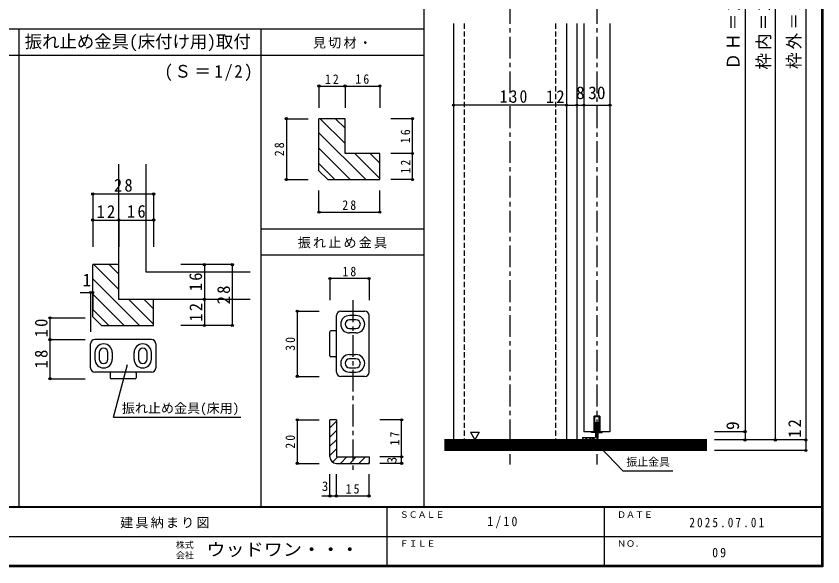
# Model space of a CAD drawing. Units: millimetres at full size; some dimension numbers follow another scale. Extents: x -390 to 390, y -279 to 279.
# Drawn here: x 18.8 to 390, y -279.3 to -26.1 of the extents above; entities that cross this region are included whole.
import ezdxf
from ezdxf.enums import TextEntityAlignment as Align

# ---------------------------------------------------------------- set-up
doc = ezdxf.new("R2010")
doc.units = ezdxf.units.MM
doc.header["$LTSCALE"] = 2
doc.header["$PDMODE"] = 32
doc.header["$PDSIZE"] = 1
doc.linetypes.add('CHAIN1', pattern=[8, 5, -1, 1, -1])
doc.linetypes.add('DASHED1', pattern=[1.8, 1.2, -0.6])
for name, color, linetype in [('0-4_枠', 7, 'Continuous'), ('0-A_文字', 7, 'Continuous'), ('0-B_寸法', 4, 'Continuous'), ('1-4_枠', 4, 'CHAIN1'), ('1-5_ケーシング', 3, 'Continuous'), ('1-7_金物', 7, 'Continuous'), ('1-A_文字', 7, 'Continuous'), ('1-B_寸法', 4, 'Continuous'), ('1-C_ハッチ', 7, 'Continuous'), ('F-1_枠', 6, 'Continuous'), ('F-A_文字', 7, 'Continuous')]:
    doc.layers.add(name, color=color, linetype=linetype)
doc.styles.add('ＭＳ ゴシック', font='')
doc.styles.get('ＭＳ ゴシック').set_extended_font_data('MS Gothic')

msp = doc.modelspace()

# ---------------------------------------------------------------- linework, layer by layer
at = {"layer": '0-4_枠'}
msp.add_lwpolyline([(320.978, -235.249), (298.174, -235.249), (283.663, -220.323)], dxfattribs=at)
at = {"layer": '0-B_寸法', "color": 6}
msp.add_line((-389.333, -31.933), (206.419, -31.933), dxfattribs=at)
at = {"layer": '1-4_枠'}
msp.add_line((173.682, -156.731), (173.682, -236.731), dxfattribs=at)
at = {"layer": '1-5_ケーシング'}
msp.add_line((186.158, -89.22), (170.158, -89.22), dxfattribs=at)
for points in [[(162.158, -101.22), (158.158, -97.22), (158.158, -73.22)], [(170.158, -89.22), (170.158, -73.22), (158.158, -73.22)], [(162.158, -101.22), (186.158, -101.22), (186.158, -89.22)]]:
    msp.add_lwpolyline(points, dxfattribs=at)
at = {"layer": '1-7_金物'}
for p, q in [((168.182, -161.731), (179.182, -161.731)), ((166.182, -189.731), (166.182, -163.731)), ((175.182, -163.731), (172.182, -163.731)), ((175.182, -165.731), (172.182, -165.731)), ((181.182, -189.731), (181.182, -163.731)), ((165.682, -170.731), (163.682, -170.731)), ((172.182, -169.731), (175.182, -169.731)), ((163.182, -182.231), (163.182, -171.231)), ((175.182, -171.731), (172.182, -171.731)), ((172.182, -181.731), (175.182, -181.731)), ((165.682, -182.731), (163.682, -182.731)), ((175.182, -183.731), (172.182, -183.731)), ((172.182, -187.731), (175.182, -187.731)), ((179.182, -191.731), (168.182, -191.731)), ((172.182, -189.731), (175.182, -189.731))]:
    msp.add_line(p, q, dxfattribs=at)
at = {"layer": '1-7_金物', "color": 3}
for p, q in [((166.182, -211.731), (163.182, -211.731)), ((163.182, -228.731), (163.182, -211.731)), ((166.182, -211.731), (166.182, -228.731)), ((166.182, -228.731), (181.182, -228.731)), ((181.182, -228.731), (181.182, -231.731)), ((166.182, -231.731), (181.182, -231.731))]:
    msp.add_line(p, q, dxfattribs=at)
at = {"layer": '1-7_金物'}
for centre, radius, start, end in [((168.182, -163.731), 2, 90, 180), ((179.182, -163.731), 2, 0, 90), ((172.182, -167.731), 4, 90, 270), ((172.182, -167.731), 2, 90, 270), ((175.182, -167.731), 4, 270, 90), ((175.182, -167.731), 2, 270, 90), ((163.682, -171.231), 0.5, 90, 180), ((165.682, -171.231), 0.5, 0, 90), ((172.182, -185.731), 4, 90, 270), ((175.182, -185.731), 4, 270, 90), ((163.682, -182.231), 0.5, 180, 270), ((165.682, -182.231), 0.5, 270, 0), ((172.182, -185.731), 2, 90, 270), ((175.182, -185.731), 2, 270, 90), ((168.182, -189.731), 2, 180, 270), ((179.182, -189.731), 2, 270, 0)]:
    msp.add_arc(centre, radius, start, end, dxfattribs=at)
at = {"layer": '1-7_金物', "color": 3}
msp.add_arc((166.182, -228.731), 3, 180, 270, dxfattribs=at)
at = {"layer": '1-B_寸法'}
for p, q in [((158.158, -58.22), (170.158, -58.22)), ((158.158, -58.22), (158.158, -68.22)), ((170.158, -58.22), (170.158, -68.22)), ((170.158, -58.22), (186.158, -58.22)), ((186.158, -58.22), (186.158, -68.22)), ((143.158, -73.22), (143.158, -101.22)), ((143.158, -73.22), (153.158, -73.22)), ((201.158, -73.22), (191.158, -73.22)), ((201.158, -89.22), (201.158, -73.22)), ((201.158, -89.22), (191.158, -89.22)), ((201.158, -101.22), (201.158, -89.22)), ((143.158, -101.22), (153.158, -101.22)), ((201.158, -101.22), (191.158, -101.22)), ((158.158, -116.22), (158.158, -106.22)), ((186.158, -116.22), (186.158, -106.22)), ((158.158, -116.22), (186.158, -116.22)), ((181.182, -146.731), (163.182, -146.731)), ((163.182, -146.731), (163.182, -156.731)), ((181.182, -146.731), (181.182, -156.731)), ((148.182, -161.731), (148.182, -191.731)), ((148.182, -161.731), (158.182, -161.731)), ((148.182, -191.731), (158.182, -191.731)), ((148.182, -211.731), (148.182, -231.731)), ((148.182, -211.731), (158.182, -211.731)), ((196.182, -211.731), (186.182, -211.731)), ((196.182, -228.731), (196.182, -211.731)), ((196.182, -228.731), (186.182, -228.731)), ((196.182, -231.731), (196.182, -228.731)), ((148.182, -231.731), (158.182, -231.731)), ((196.182, -231.731), (186.182, -231.731)), ((163.182, -246.731), (163.182, -236.731)), ((166.182, -246.731), (166.182, -236.731)), ((181.182, -246.731), (181.182, -236.731)), ((159.448, -246.731), (166.182, -246.731)), ((166.182, -246.731), (181.182, -246.731))]:
    msp.add_line(p, q, dxfattribs=at)
at = {"layer": '1-B_寸法', "color": 7}
for p in [(158.158, -58.22), (170.158, -58.22), (186.158, -58.22), (143.158, -73.22), (201.158, -73.22), (201.158, -89.22), (143.158, -101.22), (201.158, -101.22), (158.158, -116.22), (186.158, -116.22), (163.182, -146.731), (181.182, -146.731), (148.182, -161.731), (148.182, -191.731), (148.182, -211.731), (196.182, -211.731), (196.182, -228.731), (148.182, -231.731), (196.182, -231.731), (163.182, -246.731), (166.182, -246.731), (181.182, -246.731)]:
    msp.add_point(p, dxfattribs=at)
at = {"layer": '1-C_ハッチ', "color": 4}
for p, q in [((354.175, 193.53), (354.175, -217.186)), ((368.175, -220.986), (368.175, 180.869)), ((382.175, 180.869), (382.175, -225.786)), ((272.019, -66.985), (220.019, -66.985)), ((272.019, -66.985), (276.819, -66.985)), ((276.819, -66.985), (280.019, -66.985)), ((280.019, -66.985), (292.019, -66.985)), ((170.158, -84.671), (158.707, -73.22)), ((170.158, -77.6), (165.778, -73.22)), ((179.636, -101.22), (158.158, -79.742)), ((172.565, -101.22), (158.158, -86.813)), ((186.158, -100.671), (174.707, -89.22)), ((186.158, -93.6), (181.778, -89.22)), ((165.494, -101.22), (158.158, -93.884)), ((54.063, -107.834), (82.063, -107.834)), ((54.063, -107.834), (54.063, -119.84)), ((82.063, -107.834), (82.063, -119.84)), ((54.063, -119.84), (66.063, -119.84)), ((54.063, -119.84), (54.063, -132.183)), ((66.063, -119.84), (66.063, -132.183)), ((66.063, -119.84), (82.063, -119.84)), ((82.063, -119.84), (82.063, -132.183)), ((66.063, -151.775), (54.612, -140.324)), ((66.063, -144.704), (61.683, -140.324)), ((105.425, -140.324), (94.603, -140.324)), ((105.425, -140.324), (105.425, -156.324)), ((118.276, -140.324), (105.425, -140.324)), ((118.276, -140.324), (118.276, -168.324)), ((75.541, -168.324), (54.063, -146.846)), ((48.266, -153.131), (54.063, -153.131)), ((53.063, -153.131), (53.063, -171.273)), ((54.063, -153.131), (54.063, -161.173)), ((68.47, -168.324), (54.063, -153.917)), ((82.063, -167.775), (70.612, -156.324)), ((82.063, -160.704), (77.683, -156.324)), ((105.425, -156.324), (94.603, -156.324)), ((105.425, -156.324), (105.425, -168.324)), ((61.399, -168.324), (54.063, -160.988)), ((34.345, -164.824), (34.345, -174.824)), ((34.345, -164.824), (50.588, -164.824)), ((105.425, -168.324), (94.603, -168.324)), ((118.276, -168.324), (105.425, -168.324)), ((34.345, -174.824), (34.345, -192.824)), ((34.345, -174.824), (50.588, -174.824)), ((34.345, -174.824), (50.588, -174.824)), ((63.565, -210.454), (70.04, -186.286)), ((34.345, -192.824), (50.588, -192.824)), ((63.565, -210.454), (122.229, -210.454)), ((163.182, -215.376), (166.182, -212.376)), ((285.419, -214.379), (286.619, -213.179)), ((285.419, -216.076), (286.619, -214.876)), ((163.182, -219.619), (166.182, -216.619)), ((285.419, -217.773), (286.619, -216.573)), ((285.419, -219.47), (286.619, -218.27)), ((354.175, -217.186), (340.175, -217.186)), ((354.175, -217.186), (354.175, -220.986)), ((163.182, -223.862), (166.182, -220.862)), ((265.419, -220.986), (273.419, -220.986)), ((279.419, -220.379), (280.012, -219.786)), ((280.509, -220.986), (281.709, -219.786)), ((282.206, -220.986), (283.406, -219.786)), ((283.903, -220.986), (285.103, -219.786)), ((285.616, -220.97), (286.603, -219.983)), ((368.175, -220.986), (340.175, -220.986)), ((382.175, -220.986), (368.175, -220.986)), ((163.182, -228.104), (166.182, -225.104)), ((382.175, -225.786), (340.175, -225.786)), ((164.391, -231.138), (166.798, -228.731)), ((168.041, -231.731), (171.041, -228.731)), ((172.283, -231.731), (175.283, -228.731)), ((176.526, -231.731), (179.526, -228.731)), ((180.769, -231.731), (181.181, -231.318))]:
    msp.add_line(p, q, dxfattribs=at)
at = {"layer": '1-C_ハッチ', "color": 4, "linetype": 'CHAIN1'}
for p, q in [((246.019, 188.471), (246.019, -232.226)), ((286.019, 188.471), (286.019, -232.226))]:
    msp.add_line(p, q, dxfattribs=at)
at = {"layer": '1-C_ハッチ', "color": 3}
for p, q in [((220.019, -29.458), (220.019, -220.986)), ((272.019, -29.458), (272.019, -220.986)), ((276.819, -29.458), (276.819, -220.986)), ((82.063, -156.324), (66.063, -156.324)), ((285.419, -212.986), (286.619, -212.986)), ((285.419, -212.986), (285.419, -219.786)), ((286.619, -219.786), (286.619, -212.986)), ((279.419, -219.786), (279.419, -220.986)), ((279.419, -219.786), (285.419, -219.786)), ((285.419, -220.986), (279.419, -220.986))]:
    msp.add_line(p, q, dxfattribs=at)
at = {"layer": '1-C_ハッチ', "color": 3, "linetype": 'DASHED1'}
for p, q in [((225.019, -29.458), (225.019, -220.986)), ((267.019, -29.458), (267.019, -220.986))]:
    msp.add_line(p, q, dxfattribs=at)
at = {"layer": '1-C_ハッチ', "color": 6}
for p, q in [((280.019, -29.458), (280.019, -217.186)), ((292.019, -29.458), (292.019, -217.186)), ((284.719, -209.986), (284.719, -217.186)), ((287.319, -209.986), (284.719, -209.986)), ((287.319, -209.986), (287.319, -217.186)), ((284.719, -217.186), (280.019, -217.186)), ((292.019, -217.186), (287.319, -217.186))]:
    msp.add_line(p, q, dxfattribs=at)
at = {"layer": '1-C_ハッチ', "color": 2}
for p, q in [((66.063, -156.324), (66.063, -94.132)), ((78.563, -143.824), (78.563, -94.132)), ((126.458, -143.824), (78.563, -143.824)), ((126.458, -156.324), (66.063, -156.324)), ((336.619, -220.986), (215.93, -220.986)), ((336.619, -225.786), (215.93, -225.786))]:
    msp.add_line(p, q, dxfattribs=at)
at = {"layer": '1-C_ハッチ'}
for p, q in [((53.063, -187.824), (53.063, -176.824)), ((81.063, -174.824), (55.063, -174.824)), ((83.063, -176.824), (83.063, -187.824)), ((55.063, -180.824), (55.063, -183.824)), ((57.063, -180.824), (57.063, -183.824)), ((61.063, -183.824), (61.063, -180.824)), ((63.063, -180.824), (63.063, -183.824)), ((73.063, -183.824), (73.063, -180.824)), ((75.063, -180.824), (75.063, -183.824)), ((79.063, -183.824), (79.063, -180.824)), ((81.063, -183.824), (81.063, -180.824)), ((81.063, -189.824), (55.063, -189.824)), ((62.063, -190.324), (62.063, -192.324)), ((73.563, -192.824), (62.563, -192.824)), ((74.063, -190.324), (74.063, -192.324)), ((284.719, -217.186), (284.719, -209.986)), ((284.719, -209.986), (287.319, -209.986)), ((285.119, -217.586), (285.119, -210.386)), ((286.919, -210.386), (285.119, -210.386)), ((286.919, -210.386), (286.919, -217.586)), ((287.319, -209.986), (287.319, -217.186)), ((227.872, -217.461), (229.872, -220.925)), ((283.519, -217.186), (284.719, -217.186)), ((283.519, -217.586), (283.519, -217.186)), ((285.119, -217.586), (283.519, -217.586)), ((286.919, -217.586), (288.519, -217.586)), ((287.319, -217.186), (288.519, -217.186)), ((288.519, -217.186), (288.519, -217.586)), ((336.619, -221.586), (215.93, -221.586)), ((336.619, -222.186), (215.93, -222.186)), ((336.619, -222.786), (215.93, -222.786)), ((336.619, -223.386), (215.93, -223.386)), ((336.619, -223.986), (215.93, -223.986)), ((336.619, -224.586), (215.93, -224.586)), ((336.619, -225.186), (215.93, -225.186))]:
    msp.add_line(p, q, dxfattribs=at)
at = {"layer": '1-C_ハッチ', "color": 3}
for points in [[(58.063, -168.324), (54.063, -164.324), (54.063, -140.324)], [(66.063, -156.324), (66.063, -140.324), (54.063, -140.324)], [(58.063, -168.324), (82.063, -168.324), (82.063, -156.324)]]:
    msp.add_lwpolyline(points, dxfattribs=at)
at = {"layer": '1-C_ハッチ'}
msp.add_lwpolyline([(227.872, -217.461), (231.872, -217.461), (229.872, -220.925)], dxfattribs=at)
for centre, radius, start, end in [((55.063, -176.824), 2, 90, 180), ((59.063, -180.824), 4, 0, 180), ((77.063, -180.824), 4, 0, 180), ((81.063, -176.824), 2, 0, 90), ((59.063, -180.824), 2, 0, 180), ((77.063, -180.824), 2, 0, 180), ((59.063, -183.824), 4, 180, 0), ((59.063, -183.824), 2, 180, 0), ((77.063, -183.824), 4, 180, 0), ((77.063, -183.824), 2, 180, 0), ((55.063, -187.824), 2, 180, 270), ((81.063, -187.824), 2, 270, 0), ((62.563, -190.324), 0.5, 90, 180), ((62.563, -192.324), 0.5, 180, 270), ((73.563, -190.324), 0.5, 0, 90), ((73.563, -192.324), 0.5, 270, 0)]:
    msp.add_arc(centre, radius, start, end, dxfattribs=at)
at = {"layer": '1-C_ハッチ', "color": 3}
msp.add_arc((285.419, -219.786), 1.2, 270, 0, dxfattribs=at)
at = {"layer": '1-C_ハッチ'}
for p in [(220.019, -66.985), (272.019, -66.985), (276.819, -66.985), (280.019, -66.985), (292.019, -66.985), (54.063, -107.834), (82.063, -107.834), (54.063, -119.84), (66.063, -119.84), (82.063, -119.84), (105.425, -140.324), (118.276, -140.324), (53.063, -153.131), (54.063, -153.131), (105.425, -156.324), (34.345, -164.824), (105.425, -168.324), (118.276, -168.324), (34.345, -174.824), (34.345, -192.824), (354.175, -217.186), (354.175, -220.986), (368.175, -220.986), (382.175, -220.986), (382.175, -225.786)]:
    msp.add_point(p, dxfattribs=at)
at = {"layer": 'F-1_枠'}
for p, q in [((206.419, 279.333), (206.419, -251.667)), ((389.333, 279.333), (389.333, -279.333)), ((389.667, 279.333), (389.667, -279.333)), ((390, 279.333), (390, -279.333)), ((20.064, -31.933), (20.064, -251.667)), ((131.327, -31.933), (131.327, -251.667)), ((-389.333, -43.993), (114.615, -43.993)), ((114.615, -43.993), (206.419, -43.993)), ((131.327, -123.899), (206.419, -123.899)), ((131.327, -135.899), (206.419, -135.899)), ((390, -251.667), (-390, -251.667)), ((390, -252), (-390, -252)), ((189.333, -252), (189.333, -278.667)), ((289.333, -252), (289.333, -278.667)), ((0, -265.333), (389.333, -265.334)), ((390, -278.667), (-390, -278.667)), ((390, -279), (-390, -279)), ((390, -279.333), (-390, -279.333))]:
    msp.add_line(p, q, dxfattribs=at)

# ---------------------------------------------------------------- texts
at = {"layer": '0-4_枠', "style": 'ＭＳ ゴシック'}
msp.add_text('振止金具', height=3.666, dxfattribs=at).set_placement((299.596, -234.005), align=Align.BOTTOM_LEFT)
at = {"layer": '0-A_文字', "insert": (87.082, -55.921), "char_height": 5.865, "attachment_point": 7, "style": 'ＭＳ ゴシック'}
msp.add_mtext('\\T1.21;\\W0.95;(Ｓ＝1/2)', dxfattribs=at)
at = {"layer": '1-A_文字', "char_height": 4.399, "attachment_point": 7, "style": 'ＭＳ ゴシック'}
for s, insert in [('\\T1.17;見切材・', (155.373, -40.993)), ('\\T1.17;振れ止め金具', (148.373, -132.899))]:
    msp.add_mtext(s, dxfattribs=dict(at, insert=insert))
at = {"layer": '1-B_寸法', "color": 7, "style": 'ＭＳ ゴシック'}
msp.add_text('3', height=4.399, rotation=90, dxfattribs=at).set_placement((195.182, -231.731), align=Align.BOTTOM_LEFT)
msp.add_text('3', height=4.399, dxfattribs=at).set_placement((159.448, -245.731), align=Align.BOTTOM_LEFT)
at = {"layer": '1-B_寸法', "color": 7, "char_height": 4.399, "attachment_point": 7, "style": 'ＭＳ ゴシック'}
for s, insert in [('\\T1.36;\\W0.9;12', (160.908, -57.22)), ('\\T1.36;\\W0.9;16', (174.908, -57.22)), ('\\T1.36;\\W0.9;28', (168.908, -115.22)), ('\\T1.36;\\W0.9;18', (168.932, -145.731)), ('\\T1.36;\\W0.9;15', (170.432, -245.731))]:
    msp.add_mtext(s, dxfattribs=dict(at, insert=insert))
at = {"layer": '1-B_寸法', "color": 7, "char_height": 4.399, "attachment_point": 7, "rotation": 90, "style": 'ＭＳ ゴシック'}
for s, insert in [('\\T1.36;\\W0.9;16', (200.158, -84.47)), ('\\T1.36;\\W0.9;28', (142.158, -90.47)), ('\\T1.36;\\W0.9;12', (200.158, -98.47)), ('\\T1.36;\\W0.9;30', (147.182, -179.981)), ('\\T1.36;\\W0.9;20', (147.182, -224.981)), ('\\T1.36;\\W0.9;17', (195.182, -223.481))]:
    msp.add_mtext(s, dxfattribs=dict(at, insert=insert))
at = {"layer": '1-C_ハッチ', "style": 'ＭＳ ゴシック'}
for s, height, p in [('振れ止め金具(床付け用)取付', 5.865, (22.755, -42.429)), ('8', 5.865, (276.419, -65.985)), ('30', 5.865, (282.019, -65.985)), ('1', 5.865, (49.346, -152.131)), ('振れ止め金具(床用)', 4.399, (67.477, -209.854))]:
    msp.add_text(s, height=height, dxfattribs=at).set_placement(p, align=Align.BOTTOM_LEFT)
msp.add_text('9', height=5.865, rotation=90, dxfattribs=at).set_placement((353.175, -216.386), align=Align.BOTTOM_LEFT)
at = {"layer": '1-C_ハッチ', "char_height": 5.865, "attachment_point": 7, "rotation": 90, "style": 'ＭＳ ゴシック'}
for s, insert in [('\\T1.19;\\W0.95;ＤＨ＝2,383', (353.175, -50.646)), ('\\T1.19;\\W0.95;枠内＝2,400', (367.175, -50.646)), ('\\T1.19;\\W0.95;枠外＝2,430', (381.175, -50.383)), ('\\T1.27;\\W0.95;16', (104.425, -152.574)), ('\\T1.27;\\W0.95;28', (117.276, -158.574)), ('\\T1.27;\\W0.95;12', (104.425, -166.574)), ('\\T1.27;\\W0.95;10', (33.345, -173.778)), ('\\T1.27;\\W0.95;18', (33.345, -188.074)), ('\\T1.27;\\W0.95;12', (379.932, -220.015))]:
    msp.add_mtext(s, dxfattribs=dict(at, insert=insert))
at = {"layer": '1-C_ハッチ', "char_height": 5.865, "attachment_point": 7, "style": 'ＭＳ ゴシック'}
for s, insert in [('\\T1.27;\\W0.9;130', (241.311, -65.985)), ('\\T1.27;\\W0.95;12', (262.565, -65.985)), ('\\T1.27;\\W0.95;28', (63.813, -106.834)), ('\\T1.27;\\W0.95;12', (55.813, -118.84)), ('\\T1.27;\\W0.95;16', (69.813, -118.84))]:
    msp.add_mtext(s, dxfattribs=dict(at, insert=insert))
at = {"layer": 'F-A_文字', "style": 'ＭＳ ゴシック'}
for s, p in [('ＳＣＡＬＥ', (195.333, -257.667)), ('ＤＡＴＥ', (295.333, -257.667)), ('ＦＩＬＥ', (195.333, -271)), ('ＮＯ．', (295.333, -271)), ('株式', (92.333, -271.6)), ('会社', (92.333, -276.4))]:
    msp.add_text(s, height=2.933, dxfattribs=at).set_placement(p, align=Align.BOTTOM_LEFT)
at = {"layer": 'F-A_文字', "style": 'ＭＳ ゴシック', "width": 1.1}
msp.add_text('ウッドワン・・・', height=5.865, dxfattribs=at).set_placement((106.333, -276), align=Align.BOTTOM_LEFT)
at = {"layer": 'F-A_文字', "char_height": 4.399, "attachment_point": 7, "style": 'ＭＳ ゴシック'}
for s, insert in [('\\T1.38;\\W0.9;1/10', (235.583, -261.667)), ('\\T1.17;建具納まり図', (66.667, -261.667)), ('\\T1.39;\\W0.85;2025.07.01', (328.583, -261.167)), ('\\T1.36;\\W0.9;09', (339.083, -275))]:
    msp.add_mtext(s, dxfattribs=dict(at, insert=insert))

doc.saveas('drawing.dxf')
